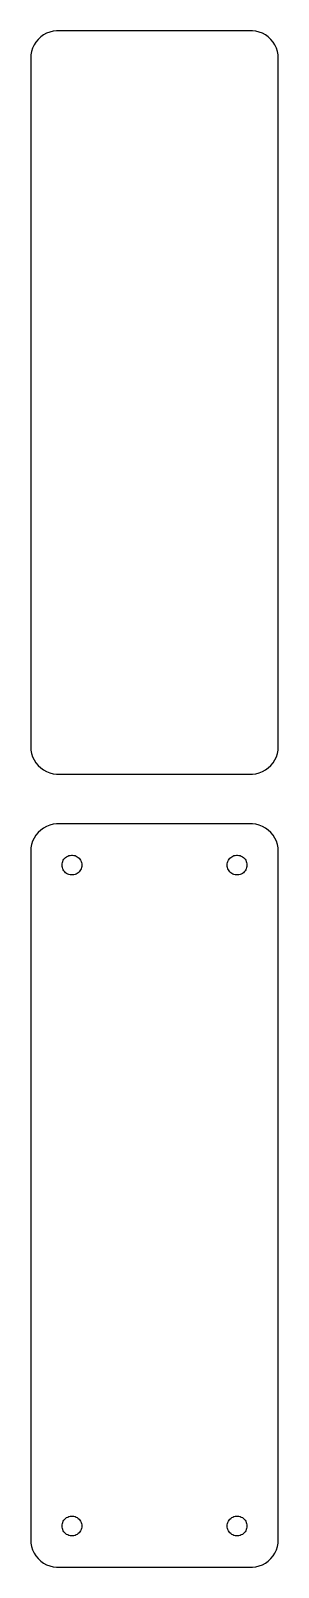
# Model space of a CAD drawing. Header units: metres. Extents: x -22 to 22, y 77 to 355.
import ezdxf

# ---------------------------------------------------------------- set-up
doc = ezdxf.new("R2010")
doc.units = ezdxf.units.M

msp = doc.modelspace()

# ---------------------------------------------------------------- linework, layer by layer
for p, q in [((-20.6871, 354.353), (-21.1448, 353.923)), ((-20.1791, 354.722), (-20.6871, 354.353)), ((-19.6289, 355.024), (-20.1791, 354.722)), ((-19.0451, 355.255), (-19.6289, 355.024)), ((-18.4369, 355.411), (-19.0451, 355.255)), ((-17.8139, 355.49), (-18.4369, 355.411)), ((17.8139, 355.49), (-17.8139, 355.49)), ((18.4369, 355.411), (17.8139, 355.49)), ((19.0451, 355.255), (18.4369, 355.411)), ((19.6289, 355.024), (19.0451, 355.255)), ((20.1791, 354.722), (19.6289, 355.024)), ((20.6871, 354.353), (20.1791, 354.722)), ((21.1448, 353.923), (20.6871, 354.353)), ((-22.3429, 351.743), (-22.4606, 351.127)), ((-22.1489, 352.341), (-22.3429, 351.743)), ((-21.8815, 352.909), (-22.1489, 352.341)), ((-21.5451, 353.439), (-21.8815, 352.909)), ((-21.1448, 353.923), (-21.5451, 353.439)), ((21.5451, 353.439), (21.1448, 353.923)), ((21.8815, 352.909), (21.5451, 353.439)), ((22.1489, 352.341), (21.8815, 352.909)), ((22.3429, 351.743), (22.1489, 352.341)), ((22.4606, 351.127), (22.3429, 351.743)), ((-22.4606, 351.127), (-22.5, 350.5)), ((-22.5, 350.5), (-22.5, 225.5)), ((22.5, 350.5), (22.4606, 351.127)), ((22.5, 225.5), (22.5, 350.5)), ((-22.5, 225.5), (-22.4606, 224.873)), ((-22.4606, 224.873), (-22.3429, 224.257)), ((-22.3429, 224.257), (-22.1489, 223.659)), ((-22.1489, 223.659), (-21.8815, 223.091)), ((21.8815, 223.091), (22.1489, 223.659)), ((22.1489, 223.659), (22.3429, 224.257)), ((22.3429, 224.257), (22.4606, 224.873)), ((22.4606, 224.873), (22.5, 225.5)), ((-21.8815, 223.091), (-21.5451, 222.561)), ((-21.5451, 222.561), (-21.1448, 222.077)), ((-21.1448, 222.077), (-20.6871, 221.647)), ((-20.6871, 221.647), (-20.1791, 221.278)), ((-20.1791, 221.278), (-19.6289, 220.976)), ((-19.6289, 220.976), (-19.0451, 220.745)), ((-19.0451, 220.745), (-18.4369, 220.589)), ((-18.4369, 220.589), (-17.8139, 220.51)), ((-17.8139, 220.51), (17.8139, 220.51)), ((17.8139, 220.51), (18.4369, 220.589)), ((18.4369, 220.589), (19.0451, 220.745)), ((19.0451, 220.745), (19.6289, 220.976)), ((19.6289, 220.976), (20.1791, 221.278)), ((20.1791, 221.278), (20.6871, 221.647)), ((20.6871, 221.647), (21.1448, 222.077)), ((21.1448, 222.077), (21.5451, 222.561)), ((21.5451, 222.561), (21.8815, 223.091)), ((-21.5451, 209.439), (-21.8815, 208.909)), ((-21.1448, 209.923), (-21.5451, 209.439)), ((-20.6871, 210.353), (-21.1448, 209.923)), ((-20.1791, 210.722), (-20.6871, 210.353)), ((-19.6289, 211.024), (-20.1791, 210.722)), ((-19.0451, 211.255), (-19.6289, 211.024)), ((-18.4369, 211.411), (-19.0451, 211.255)), ((-17.8139, 211.49), (-18.4369, 211.411)), ((17.8139, 211.49), (-17.8139, 211.49)), ((18.4369, 211.411), (17.8139, 211.49)), ((19.0451, 211.255), (18.4369, 211.411)), ((19.6289, 211.024), (19.0451, 211.255)), ((20.1791, 210.722), (19.6289, 211.024)), ((20.6871, 210.353), (20.1791, 210.722)), ((21.1448, 209.923), (20.6871, 210.353)), ((21.5451, 209.439), (21.1448, 209.923)), ((21.8815, 208.909), (21.5451, 209.439)), ((-22.4606, 207.127), (-22.5, 206.5)), ((-22.5, 206.5), (-22.5, 81.5)), ((-22.3429, 207.743), (-22.4606, 207.127)), ((-22.1489, 208.341), (-22.3429, 207.743)), ((-21.8815, 208.909), (-22.1489, 208.341)), ((22.1489, 208.341), (21.8815, 208.909)), ((22.3429, 207.743), (22.1489, 208.341)), ((22.4606, 207.127), (22.3429, 207.743)), ((22.5, 206.5), (22.4606, 207.127)), ((22.5, 81.5), (22.5, 206.5)), ((-16.8, 204), (-16.7858, 204.226)), ((-16.7858, 203.774), (-16.8, 204)), ((-16.7858, 204.226), (-16.7434, 204.448)), ((-16.7434, 203.552), (-16.7858, 203.774)), ((-16.7434, 204.448), (-16.6736, 204.663)), ((-16.6736, 204.663), (-16.5773, 204.867)), ((-16.5773, 204.867), (-16.4562, 205.058)), ((-16.4562, 205.058), (-16.3121, 205.232)), ((-16.3121, 205.232), (-16.1474, 205.387)), ((-16.1474, 205.387), (-15.9645, 205.52)), ((-15.9645, 205.52), (-15.7664, 205.629)), ((-15.7664, 205.629), (-15.5562, 205.712)), ((-15.5562, 205.712), (-15.3373, 205.768)), ((-15.3373, 205.768), (-15.113, 205.796)), ((-15.113, 205.796), (-14.887, 205.796)), ((-14.887, 205.796), (-14.6627, 205.768)), ((-14.6627, 205.768), (-14.4438, 205.712)), ((-14.4438, 205.712), (-14.2336, 205.629)), ((-14.2336, 205.629), (-14.0355, 205.52)), ((-14.0355, 205.52), (-13.8526, 205.387)), ((-13.8526, 205.387), (-13.6879, 205.232)), ((-13.6879, 205.232), (-13.5438, 205.058)), ((-13.5438, 205.058), (-13.4226, 204.867)), ((-13.4226, 204.867), (-13.3264, 204.663)), ((-13.3264, 204.663), (-13.2565, 204.448)), ((-13.2565, 204.448), (-13.2142, 204.226)), ((-13.2142, 203.774), (-13.2565, 203.552)), ((-13.2142, 204.226), (-13.2, 204)), ((-13.2, 204), (-13.2142, 203.774)), ((13.2, 204), (13.2142, 204.226)), ((13.2142, 203.774), (13.2, 204)), ((13.2142, 204.226), (13.2565, 204.448)), ((13.2565, 203.552), (13.2142, 203.774)), ((13.2565, 204.448), (13.3264, 204.663)), ((13.3264, 204.663), (13.4226, 204.867)), ((13.4226, 204.867), (13.5438, 205.058)), ((13.5438, 205.058), (13.6879, 205.232)), ((13.6879, 205.232), (13.8526, 205.387)), ((13.8526, 205.387), (14.0355, 205.52)), ((14.0355, 205.52), (14.2336, 205.629)), ((14.2336, 205.629), (14.4438, 205.712)), ((14.4438, 205.712), (14.6627, 205.768)), ((14.6627, 205.768), (14.887, 205.796)), ((14.887, 205.796), (15.113, 205.796)), ((15.113, 205.796), (15.3373, 205.768)), ((15.3373, 205.768), (15.5562, 205.712)), ((15.5562, 205.712), (15.7664, 205.629)), ((15.7664, 205.629), (15.9645, 205.52)), ((15.9645, 205.52), (16.1474, 205.387)), ((16.1474, 205.387), (16.3121, 205.232)), ((16.3121, 205.232), (16.4562, 205.058)), ((16.4562, 205.058), (16.5773, 204.867)), ((16.5773, 204.867), (16.6736, 204.663)), ((16.6736, 204.663), (16.7434, 204.448)), ((16.7434, 204.448), (16.7858, 204.226)), ((16.7858, 203.774), (16.7434, 203.552)), ((16.7858, 204.226), (16.8, 204)), ((16.8, 204), (16.7858, 203.774)), ((-16.6736, 203.337), (-16.7434, 203.552)), ((-16.5773, 203.133), (-16.6736, 203.337)), ((-16.4562, 202.942), (-16.5773, 203.133)), ((-16.3121, 202.768), (-16.4562, 202.942)), ((-16.1474, 202.613), (-16.3121, 202.768)), ((-15.9645, 202.48), (-16.1474, 202.613)), ((-15.7664, 202.371), (-15.9645, 202.48)), ((-15.5562, 202.288), (-15.7664, 202.371)), ((-15.3373, 202.232), (-15.5562, 202.288)), ((-15.113, 202.204), (-15.3373, 202.232)), ((-14.887, 202.204), (-15.113, 202.204)), ((-14.6627, 202.232), (-14.887, 202.204)), ((-14.4438, 202.288), (-14.6627, 202.232)), ((-14.2336, 202.371), (-14.4438, 202.288)), ((-14.0355, 202.48), (-14.2336, 202.371)), ((-13.8526, 202.613), (-14.0355, 202.48)), ((-13.6879, 202.768), (-13.8526, 202.613)), ((-13.5438, 202.942), (-13.6879, 202.768)), ((-13.4226, 203.133), (-13.5438, 202.942)), ((-13.3264, 203.337), (-13.4226, 203.133)), ((-13.2565, 203.552), (-13.3264, 203.337)), ((13.3264, 203.337), (13.2565, 203.552)), ((13.4226, 203.133), (13.3264, 203.337)), ((13.5438, 202.942), (13.4226, 203.133)), ((13.6879, 202.768), (13.5438, 202.942)), ((13.8526, 202.613), (13.6879, 202.768)), ((14.0355, 202.48), (13.8526, 202.613)), ((14.2336, 202.371), (14.0355, 202.48)), ((14.4438, 202.288), (14.2336, 202.371)), ((14.6627, 202.232), (14.4438, 202.288)), ((14.887, 202.204), (14.6627, 202.232)), ((15.113, 202.204), (14.887, 202.204)), ((15.3373, 202.232), (15.113, 202.204)), ((15.5562, 202.288), (15.3373, 202.232)), ((15.7664, 202.371), (15.5562, 202.288)), ((15.9645, 202.48), (15.7664, 202.371)), ((16.1474, 202.613), (15.9645, 202.48)), ((16.3121, 202.768), (16.1474, 202.613)), ((16.4562, 202.942), (16.3121, 202.768)), ((16.5773, 203.133), (16.4562, 202.942)), ((16.6736, 203.337), (16.5773, 203.133)), ((16.7434, 203.552), (16.6736, 203.337)), ((-16.8, 84), (-16.7858, 84.2256)), ((-16.7858, 83.7744), (-16.8, 84)), ((-16.7858, 84.2256), (-16.7434, 84.4476)), ((-16.7434, 83.5524), (-16.7858, 83.7744)), ((-16.7434, 84.4476), (-16.6736, 84.6626)), ((-16.6736, 84.6626), (-16.5773, 84.8672)), ((-16.5773, 84.8672), (-16.4562, 85.058)), ((-16.4562, 85.058), (-16.3121, 85.2322)), ((-16.3121, 85.2322), (-16.1474, 85.3869)), ((-16.1474, 85.3869), (-15.9645, 85.5198)), ((-15.9645, 85.5198), (-15.7664, 85.6287)), ((-15.7664, 85.6287), (-15.5562, 85.7119)), ((-15.5562, 85.7119), (-15.3373, 85.7681)), ((-15.3373, 85.7681), (-15.113, 85.7964)), ((-15.113, 85.7964), (-14.887, 85.7964)), ((-14.887, 85.7964), (-14.6627, 85.7681)), ((-14.6627, 85.7681), (-14.4438, 85.7119)), ((-14.4438, 85.7119), (-14.2336, 85.6287)), ((-14.2336, 85.6287), (-14.0355, 85.5198)), ((-14.0355, 85.5198), (-13.8526, 85.3869)), ((-13.8526, 85.3869), (-13.6879, 85.2322)), ((-13.6879, 85.2322), (-13.5438, 85.058)), ((-13.5438, 85.058), (-13.4226, 84.8672)), ((-13.4226, 84.8672), (-13.3264, 84.6626)), ((-13.3264, 84.6626), (-13.2565, 84.4476)), ((-13.2565, 84.4476), (-13.2142, 84.2256)), ((-13.2142, 83.7744), (-13.2565, 83.5524)), ((-13.2142, 84.2256), (-13.2, 84)), ((-13.2, 84), (-13.2142, 83.7744)), ((13.2, 84), (13.2142, 84.2256)), ((13.2142, 83.7744), (13.2, 84)), ((13.2142, 84.2256), (13.2565, 84.4476)), ((13.2565, 83.5524), (13.2142, 83.7744)), ((13.2565, 84.4476), (13.3264, 84.6626)), ((13.3264, 84.6626), (13.4226, 84.8672)), ((13.4226, 84.8672), (13.5438, 85.058)), ((13.5438, 85.058), (13.6879, 85.2322)), ((13.6879, 85.2322), (13.8526, 85.3869)), ((13.8526, 85.3869), (14.0355, 85.5198)), ((14.0355, 85.5198), (14.2336, 85.6287)), ((14.2336, 85.6287), (14.4438, 85.7119)), ((14.4438, 85.7119), (14.6627, 85.7681)), ((14.6627, 85.7681), (14.887, 85.7964)), ((14.887, 85.7964), (15.113, 85.7964)), ((15.113, 85.7964), (15.3373, 85.7681)), ((15.3373, 85.7681), (15.5562, 85.7119)), ((15.5562, 85.7119), (15.7664, 85.6287)), ((15.7664, 85.6287), (15.9645, 85.5198)), ((15.9645, 85.5198), (16.1474, 85.3869)), ((16.1474, 85.3869), (16.3121, 85.2322)), ((16.3121, 85.2322), (16.4562, 85.058)), ((16.4562, 85.058), (16.5773, 84.8672)), ((16.5773, 84.8672), (16.6736, 84.6626)), ((16.6736, 84.6626), (16.7434, 84.4476)), ((16.7434, 84.4476), (16.7858, 84.2256)), ((16.7858, 83.7744), (16.7434, 83.5524)), ((16.7858, 84.2256), (16.8, 84)), ((16.8, 84), (16.7858, 83.7744)), ((-22.5, 81.5), (-22.4606, 80.8733)), ((-16.6736, 83.3374), (-16.7434, 83.5524)), ((-16.5773, 83.1328), (-16.6736, 83.3374)), ((-16.4562, 82.942), (-16.5773, 83.1328)), ((-16.3121, 82.7678), (-16.4562, 82.942)), ((-16.1474, 82.6131), (-16.3121, 82.7678)), ((-15.9645, 82.4802), (-16.1474, 82.6131)), ((-15.7664, 82.3713), (-15.9645, 82.4802)), ((-15.5562, 82.2881), (-15.7664, 82.3713)), ((-15.3373, 82.2319), (-15.5562, 82.2881)), ((-15.113, 82.2036), (-15.3373, 82.2319)), ((-14.887, 82.2036), (-15.113, 82.2036)), ((-14.6627, 82.2319), (-14.887, 82.2036)), ((-14.4438, 82.2881), (-14.6627, 82.2319)), ((-14.2336, 82.3713), (-14.4438, 82.2881)), ((-14.0355, 82.4802), (-14.2336, 82.3713)), ((-13.8526, 82.6131), (-14.0355, 82.4802)), ((-13.6879, 82.7678), (-13.8526, 82.6131)), ((-13.5438, 82.942), (-13.6879, 82.7678)), ((-13.4226, 83.1328), (-13.5438, 82.942)), ((-13.3264, 83.3374), (-13.4226, 83.1328)), ((-13.2565, 83.5524), (-13.3264, 83.3374)), ((13.3264, 83.3374), (13.2565, 83.5524)), ((13.4226, 83.1328), (13.3264, 83.3374)), ((13.5438, 82.942), (13.4226, 83.1328)), ((13.6879, 82.7678), (13.5438, 82.942)), ((13.8526, 82.6131), (13.6879, 82.7678)), ((14.0355, 82.4802), (13.8526, 82.6131)), ((14.2336, 82.3713), (14.0355, 82.4802)), ((14.4438, 82.2881), (14.2336, 82.3713)), ((14.6627, 82.2319), (14.4438, 82.2881)), ((14.887, 82.2036), (14.6627, 82.2319)), ((15.113, 82.2036), (14.887, 82.2036)), ((15.3373, 82.2319), (15.113, 82.2036)), ((15.5562, 82.2881), (15.3373, 82.2319)), ((15.7664, 82.3713), (15.5562, 82.2881)), ((15.9645, 82.4802), (15.7664, 82.3713)), ((16.1474, 82.6131), (15.9645, 82.4802)), ((16.3121, 82.7678), (16.1474, 82.6131)), ((16.4562, 82.942), (16.3121, 82.7678)), ((16.5773, 83.1328), (16.4562, 82.942)), ((16.6736, 83.3374), (16.5773, 83.1328)), ((16.7434, 83.5524), (16.6736, 83.3374)), ((22.4606, 80.8733), (22.5, 81.5)), ((-22.4606, 80.8733), (-22.3429, 80.2566)), ((-22.3429, 80.2566), (-22.1489, 79.6594)), ((-22.1489, 79.6594), (-21.8815, 79.0912)), ((-21.8815, 79.0912), (-21.5451, 78.5611)), ((-21.5451, 78.5611), (-21.1448, 78.0773)), ((21.1448, 78.0773), (21.5451, 78.5611)), ((21.5451, 78.5611), (21.8815, 79.0912)), ((21.8815, 79.0912), (22.1489, 79.6594)), ((22.1489, 79.6594), (22.3429, 80.2566)), ((22.3429, 80.2566), (22.4606, 80.8733)), ((-21.1448, 78.0773), (-20.6871, 77.6474)), ((-20.6871, 77.6474), (-20.1791, 77.2784)), ((-20.1791, 77.2784), (-19.6289, 76.9759)), ((-19.6289, 76.9759), (-19.0451, 76.7447)), ((-19.0451, 76.7447), (-18.4369, 76.5886)), ((-18.4369, 76.5886), (-17.8139, 76.5099)), ((-17.8139, 76.5099), (17.8139, 76.5099)), ((17.8139, 76.5099), (18.4369, 76.5886)), ((18.4369, 76.5886), (19.0451, 76.7447)), ((19.0451, 76.7447), (19.6289, 76.9759)), ((19.6289, 76.9759), (20.1791, 77.2784)), ((20.1791, 77.2784), (20.6871, 77.6474)), ((20.6871, 77.6474), (21.1448, 78.0773))]:
    msp.add_line(p, q)

doc.saveas('drawing.dxf')
